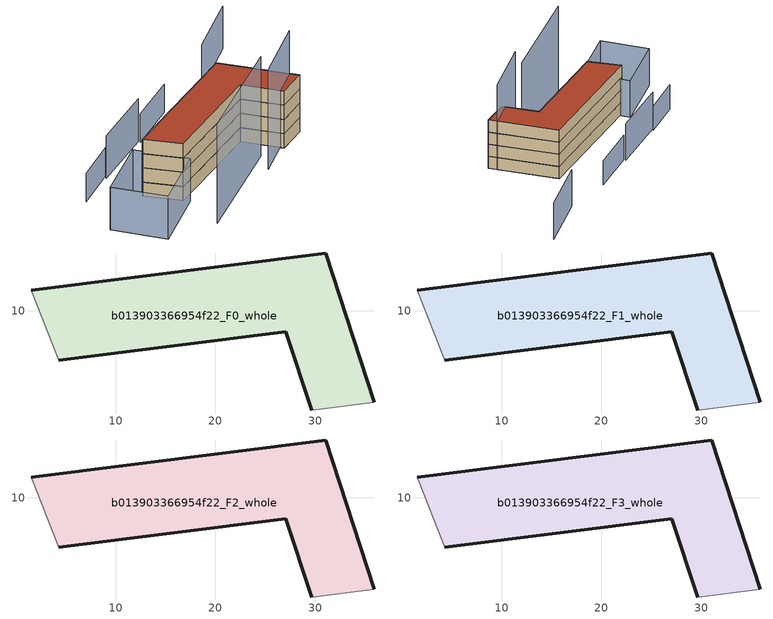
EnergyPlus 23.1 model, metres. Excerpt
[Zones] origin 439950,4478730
b013903366954f22_F0_whole
 floor ground (EU_floor_Construction): 35.91,0.87 31.04,15.79 1.54,12.05 4.34,5.05 27.04,7.92 29.62,0.08 z0
 wall outside (EU_wall_Construction): 1.54,12.05 31.04,15.79 35.91,0.87 / 29.62,0.08 27.04,7.92 4.34,5.05 z0:3
 wall adiabatic (EU_wall_Construction): 35.91,0.87 29.62,0.08 / 4.34,5.05 1.54,12.05 z0:3
b013903366954f22_F1_whole
 floor to b013903366954f22_F0_whole (EU_floor_Construction): 35.9,0.87 31.04,15.79 1.54,12.05 4.33,5.05 27.04,7.92 29.62,0.08 z3
 wall outside (EU_wall_Construction): 1.54,12.05 31.04,15.79 35.91,0.87 / 29.62,0.08 27.04,7.92 4.34,5.05 z3:6
 wall adiabatic (EU_wall_Construction): 35.91,0.87 29.62,0.08 / 4.34,5.05 1.54,12.05 z3:6
b013903366954f22_F2_whole
 floor to b013903366954f22_F1_whole (EU_floor_Construction): 35.9,0.87 31.04,15.79 1.54,12.05 4.33,5.05 27.04,7.92 29.62,0.08 z6
 wall outside (EU_wall_Construction): 1.54,12.05 31.04,15.79 35.91,0.87 / 29.62,0.08 27.04,7.92 4.34,5.05 z6:9
 wall adiabatic (EU_wall_Construction): 35.91,0.87 29.62,0.08 / 4.34,5.05 1.54,12.05 z6:9
b013903366954f22_F3_whole
 floor to b013903366954f22_F2_whole (EU_floor_Construction): 35.9,0.87 31.04,15.79 1.54,12.05 4.33,5.05 27.04,7.92 29.62,0.08 z9
 wall outside (EU_wall_Construction): 1.54,12.05 31.04,15.79 35.91,0.87 / 29.62,0.08 27.04,7.92 4.34,5.05 z9:12
 wall adiabatic (EU_wall_Construction): 35.91,0.87 29.62,0.08 / 4.34,5.05 1.54,12.05 z9:12
 roof outside (EU_roof_Construction): 31.04,15.79 35.91,0.87 29.62,0.08 27.04,7.92 4.34,5.05 1.54,12.05 z12
shading: 1.22,-4.35 24.96,2.07 / 21.91,-1.61 35.3,2.74 z0:21; 16.91,23.26 3.07,20.92 / 52.26,28.45 38.92,24.15 / 4.84,3.86 -8.25,-0.02 / -8.25,-0.02 -11.35,10.42 / -11.35,10.42 1.74,14.3 / 1.74,14.3 4.84,3.86 z0:9; 27.96,24.94 16.98,22.84 / 3.58,21.45 -5.61,19.49 z0:6
[Building]
EU S2 Campaign: North Axis=0; Terrain=City; Solar Distribution=FullExterior
[Site:Location]
Madrid: Latitude=40.5; Longitude=-3.5; Time Zone=1; Elevation=609
[SizingPeriod:WeatherFileDays]
AnnualSizingPeriod: Begin Month=1; Begin Day of Month=1; End Month=12; End Day of Month=31; Day of Week for Start Day=Monday; Use Weather File Daylight Saving Period=No; Use Weather File Rain and Snow Indicators=No
[MATERIAL]
EU_InternalMass_Material: Roughness=MediumRough; Thickness=0.1; Conductivity=1; Density=1800; Specific Heat=900; Thermal Absorptance=0.9; Solar Absorptance=0.7; Visible Absorptance=0.7
[MATERIAL:NOMASS] Roughness=MediumRough; Thermal Absorptance=0.9; Solar Absorptance=0.7; Visible Absorptance=0.7
Name | Thermal Resistance
EU_wall_NoMass | 0.459673
EU_roof_NoMass | 0.495815
EU_floor_NoMass | 0.788942
[CONSTRUCTION]
EU_wall_Construction: EU_wall_NoMass
EU_roof_Construction: EU_roof_NoMass
EU_floor_Construction: EU_floor_NoMass
EU_InternalMass_Construction: EU_InternalMass_Material
[ZONE] Type=1; Multiplier=1; Ceiling Height=autocalculate; Floor Area=autocalculate; Part of Total Floor Area=Yes
Name | Volume
b013903366954f22_F0_whole | 800.193
b013903366954f22_F1_whole; b013903366954f22_F2_whole; b013903366954f22_F3_whole | 800.194
[INTERNALMASS] Construction=EU_InternalMass_Construction; Surface Area=266.731
Name | Zone or ZoneList
b013903366954f22_F0_whole_EU_InternalMass | b013903366954f22_F0_whole
b013903366954f22_F1_whole_EU_InternalMass | b013903366954f22_F1_whole
b013903366954f22_F2_whole_EU_InternalMass | b013903366954f22_F2_whole
b013903366954f22_F3_whole_EU_InternalMass | b013903366954f22_F3_whole
[OTHEREQUIPMENT] Fuel Type=Electricity; Design Level Calculation Method=Watts/Area; Power per Zone Floor Area=1; Fraction Latent=0; Fraction Radiant=0; Fraction Lost=0; Carbon Dioxide Generation Rate=0; EndUse Subcategory=EU_Step8_InternalGains
Name | Zone or ZoneList or Space or SpaceList | Schedule
EU_Step8_InternalGain_b013903366954f22_F0_whole_f000 | b013903366954f22_F0_whole | EU_Step8_GainSchedule_b013903366954f22_F0_whole_f000
EU_Step8_InternalGain_b013903366954f22_F1_whole_f000 | b013903366954f22_F1_whole | EU_Step8_GainSchedule_b013903366954f22_F1_whole_f000
EU_Step8_InternalGain_b013903366954f22_F2_whole_f000 | b013903366954f22_F2_whole | EU_Step8_GainSchedule_b013903366954f22_F2_whole_f000
EU_Step8_InternalGain_b013903366954f22_F3_whole_f000 | b013903366954f22_F3_whole | EU_Step8_GainSchedule_b013903366954f22_F3_whole_f000
[ZONEVENTILATION:DESIGNFLOWRATE] Schedule=EU_AlwaysOn; Design Flow Rate Calculation Method=AirChanges/Hour; Air Changes per Hour=0.719161; Ventilation Type=Natural; Fan Pressure Rise=0; Fan Total Efficiency=1; Constant Term Coefficient=1; Temperature Term Coefficient=0; Velocity Term Coefficient=0; Velocity Squared Term Coefficient=0; Minimum Indoor Temperature=-100; Maximum Indoor Temperature=100; Delta Temperature=-100; Minimum Outdoor Temperature=-100; Maximum Outdoor Temperature=100; Maximum Wind Speed=40
Name | Zone or ZoneList or Space or SpaceList
EU_ConstantAir_b013903366954f22_F0_whole | b013903366954f22_F0_whole
EU_ConstantAir_b013903366954f22_F1_whole | b013903366954f22_F1_whole
EU_ConstantAir_b013903366954f22_F2_whole | b013903366954f22_F2_whole
EU_ConstantAir_b013903366954f22_F3_whole | b013903366954f22_F3_whole
[HVACTEMPLATE:THERMOSTAT] Constant Heating Setpoint=20; Constant Cooling Setpoint=50
EU_HeatOnly_b013903366954f22_F0_whole; EU_HeatOnly_b013903366954f22_F1_whole; EU_HeatOnly_b013903366954f22_F2_whole; EU_HeatOnly_b013903366954f22_F3_whole
[HVACTEMPLATE:ZONE:IDEALLOADSAIRSYSTEM] System Availability Schedule=EU_AlwaysOn; Maximum Heating Supply Air Temperature=50; Minimum Cooling Supply Air Temperature=13; Maximum Heating Supply Air Humidity Ratio=0.0156; Minimum Cooling Supply Air Humidity Ratio=0.0077; Heating Limit=NoLimit; Cooling Limit=NoLimit; Heating Availability Schedule=EU_AlwaysOn; Cooling Availability Schedule=EU_CoolingOff; Dehumidification Control Type=ConstantSensibleHeatRatio; Cooling Sensible Heat Ratio=0.7; Dehumidification Setpoint=60; Humidification Control Type=None; Humidification Setpoint=30; Outdoor Air Method=None; Outdoor Air Flow Rate per Person=0.00944; Outdoor Air Flow Rate per Zone Floor Area=0; Outdoor Air Flow Rate per Zone=0; Demand Controlled Ventilation Type=None; Outdoor Air Economizer Type=NoEconomizer; Heat Recovery Type=None; Sensible Heat Recovery Effectiveness=0.7; Latent Heat Recovery Effectiveness=0.65
Name | Template Thermostat
b013903366954f22_F0_whole | EU_HeatOnly_b013903366954f22_F0_whole
b013903366954f22_F1_whole | EU_HeatOnly_b013903366954f22_F1_whole
b013903366954f22_F2_whole | EU_HeatOnly_b013903366954f22_F2_whole
b013903366954f22_F3_whole | EU_HeatOnly_b013903366954f22_F3_whole
[SIZING:ZONE] Zone Cooling Design Supply Air Temperature Input Method=SupplyAirTemperature; Zone Cooling Design Supply Air Temperature=13; Zone Heating Design Supply Air Temperature Input Method=SupplyAirTemperature; Zone Heating Design Supply Air Temperature=50; Zone Cooling Design Supply Air Humidity Ratio=0.008; Zone Heating Design Supply Air Humidity Ratio=0.008; Cooling Design Air Flow Method=DesignDay; Cooling Design Air Flow Rate=0; Cooling Minimum Air Flow per Zone Floor Area=0.000762; Cooling Minimum Air Flow=0; Cooling Minimum Air Flow Fraction=0.2; Heating Design Air Flow Method=DesignDay; Heating Design Air Flow Rate=0; Heating Maximum Air Flow per Zone Floor Area=0.002032; Heating Maximum Air Flow=0.141576; Heating Maximum Air Flow Fraction=0.3; Account for Dedicated Outdoor Air System=No; Dedicated Outdoor Air System Control Strategy=NeutralSupplyAir; Dedicated Outdoor Air Low Setpoint Temperature for Design=autosize; Dedicated Outdoor Air High Setpoint Temperature for Design=autosize; Zone Load Sizing Method=Sensible Load Only No Latent Load; Zone Latent Cooling Design Supply Air Humidity Ratio Input Method=HumidityRatioDifference; Zone Cooling Design Supply Air Humidity Ratio Difference=0.005; Zone Latent Heating Design Supply Air Humidity Ratio Input Method=HumidityRatioDifference; Zone Humidification Design Supply Air Humidity Ratio Difference=0.005
b013903366954f22_F0_whole; b013903366954f22_F1_whole; b013903366954f22_F2_whole; b013903366954f22_F3_whole
[SCHEDULE:CONSTANT]
Name | Hourly Value
EU_AlwaysOn | 1
EU_CoolingOff | 0
[SCHEDULE:FILE] Column Number=1; Rows to Skip at Top=0; Number of Hours of Data=8760; Column Separator=Comma; Interpolate to Timestep=No; Minutes per Item=60; Adjust Schedule for Daylight Savings=Yes
Name | File
EU_Step8_GainSchedule_b013903366954f22_F0_whole_f000 | ../../schedules/b013903366954f22/b013903366954f22_F0_whole_f000_gain.csv
EU_Step8_GainSchedule_b013903366954f22_F1_whole_f000 | ../../schedules/b013903366954f22/b013903366954f22_F1_whole_f000_gain.csv
EU_Step8_GainSchedule_b013903366954f22_F2_whole_f000 | ../../schedules/b013903366954f22/b013903366954f22_F2_whole_f000_gain.csv
EU_Step8_GainSchedule_b013903366954f22_F3_whole_f000 | ../../schedules/b013903366954f22/b013903366954f22_F3_whole_f000_gain.csv
